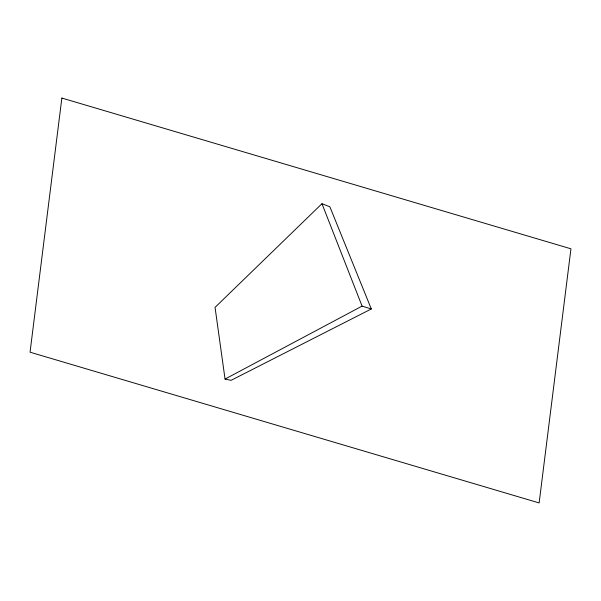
<?xml version="1.0" encoding="UTF-8"?>
<svg xmlns="http://www.w3.org/2000/svg" width="601" height="601" viewBox="0 0 601 601"><rect width="100%" height="100%" fill="white"/><g stroke="black" fill="none" stroke-linecap="round" stroke-linejoin="round"><path stroke-width="0.9" d="M321.971 203.694L215.053 307.381L225.044 379.073L231.092 380.335L371.305 308.959L329.881 206.812L321.971 203.694L362.087 306.112L371.305 308.959M225.044 379.073L362.087 306.112M61.865 98.061L30.05 352.194L539.135 502.939L570.95 248.806L61.865 98.061"/></g></svg>
